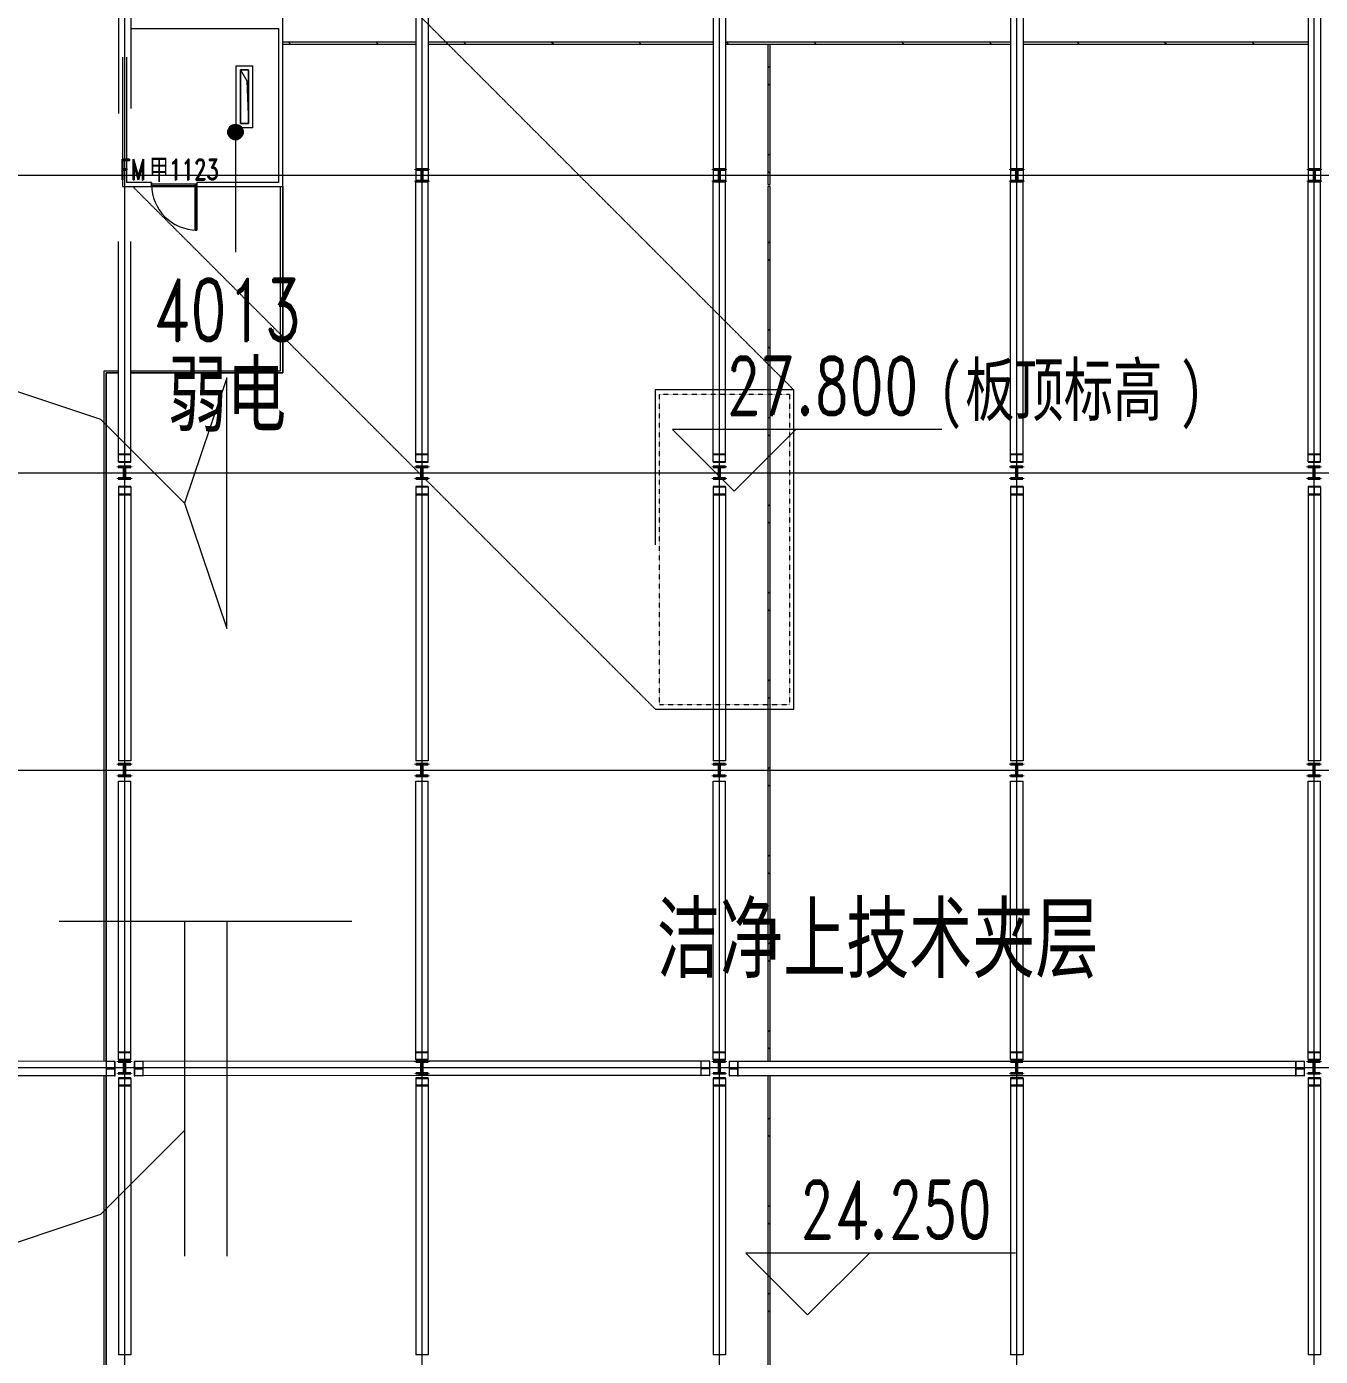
# Model space of a CAD drawing. Header units: millimetres. Extents: x -30000 to 430621, y -31706 to 192400.
# Drawn here: x 184825 to 216150, y 14604 to 46800 of the extents above; entities that cross this region are included whole.
import ezdxf

# ---------------------------------------------------------------- set-up
doc = ezdxf.new("R2010")
doc.units = ezdxf.units.MM
doc.linetypes.add('1_1', pattern=[2, 1, -1])
doc.linetypes.add('轴网线', pattern=[22.04, 18.38, -1.83, 0, -1.83])
doc.layers.get('0').update_dxf_attribs({"color": 8})
for name, color, linetype, lineweight in [('A-ANNO-NOTE', 8, 'Continuous', 5), ('A-AREA-IDEN', 8, 'Continuous', 9), ('A-DETL', 8, 'Continuous', 18), ('A-DETL-GENF', 8, 'Continuous', 18), ('A-DETL-THIN', 8, 'Continuous', 5), ('A-DOOR', 8, 'Continuous', 5), ('A-DOOR-IDEN', 8, 'Continuous', 9), ('A-DOOR-OPNG', 8, 'Continuous', 5), ('A-FLOR', 8, 'Continuous', 5), ('A-FLOR-HRAL', 8, 'Continuous', 5), ('A-GENM', 8, 'Continuous', 5), ('A-WALL', 8, 'Continuous', 5), ('A-WALL-PATT', 8, 'Continuous', 9), ('G-IMPT', 8, 'Continuous', 5), ('S-BEAM', 8, 'Continuous', 5), ('S-COLS', 8, 'Continuous', 5), ('S-GRID', 8, 'Continuous', 9)]:
    doc.layers.add(name, color=color, linetype=linetype, lineweight=lineweight)
doc.styles.add('RomanD', font='romand__.ttf', dxfattribs={"width": 0.7, "height": 1500})
doc.styles.add('RomanD_1', font='romand__.ttf', dxfattribs={"width": 0.7, "height": 500})
doc.styles.add('RomanD_2', font='romand__.ttf', dxfattribs={"width": 0.7, "height": 1400})
doc.styles.add('仿宋_2', font='simfang.ttf', dxfattribs={"width": 0.7, "height": 1500})
doc.styles.add('仿宋_3', font='simfang.ttf', dxfattribs={"width": 0.7, "height": 1250})
doc.styles.add('仿宋_4', font='simfang.ttf', dxfattribs={"width": 0.7, "height": 1600})
doc.styles.add('微软雅黑', font='Microsoft YaHei.ttf', dxfattribs={"width": 0.7, "height": 500})
pattern_1 = [(45, (-4e-09, 0), (-1060.66, 1060.66), []), (135, (-4e-09, 0), (-1060.66, -1060.66), [])]

# ---------------------------------------------------------------- blocks, each defined once
blk = doc.blocks.new('钢_柱_热轧H - HW300X300-659262-LAY-4F-1_500-A')
at = {"layer": 'S-COLS', "lineweight": 15, "true_color": 0xdddddd}
h = blk.add_hatch(color=254, dxfattribs=at)
h.paths.add_polyline_path([(5, -122), (5, 122), (-5, 122), (-5, -122)], flags=0)
h.paths.add_polyline_path([(9, -131), (5, -122), (-5, -131), (5, -131)], flags=0)
h.paths.add_polyline_path([(-150, -150), (150, -150), (150, -135), (-150, -135), (-150, -150)], flags=0)
h.paths.add_polyline_path([(5, 122), (5, 131), (-5, 129)], flags=0)
h.paths.add_polyline_path([(9, 131), (18, 135), (150, 135), (150, 150), (-150, 150), (-150, 135), (5, 132)], flags=0)
at = {"layer": 'S-COLS', "color": 8, "lineweight": 35, "true_color": 0x777777}
for p, q in [((-150, 150), (150, 150)), ((-150, 135), (-150, 150)), ((-18, 135), (-150, 135)), ((-5, -122), (-5, 122)), ((5, 122), (5, -122)), ((150, 135), (18, 135)), ((150, 150), (150, 135)), ((-150, -135), (-18, -135)), ((-150, -150), (-150, -135)), ((150, -150), (-150, -150)), ((18, -135), (150, -135)), ((150, -135), (150, -150))]:
    blk.add_line(p, q, dxfattribs=at)
for centre, start, end in [((-18, 122), 360, 90), ((18, 122), 90, 180), ((-18, -122), 270, 360), ((18, -122), 180, 270)]:
    blk.add_arc(centre, 13, start, end, dxfattribs=at)
blk = doc.blocks.new('钢_柱_热轧H - HW300X300-659275-LAY-4F-1_500-A')
at = {"layer": 'S-COLS', "lineweight": 15, "true_color": 0xdddddd}
h = blk.add_hatch(color=254, dxfattribs=at)
h.paths.add_polyline_path([(5, -122), (0, 122), (-5, 122), (0, -122)], flags=0)
h.paths.add_polyline_path([(9, -131), (5, -122), (0, -131), (5, -131)], flags=0)
h.paths.add_polyline_path([(0, -150), (150, -150), (150, -135), (-150, -135), (-145, -150), (-81, -150)], flags=0)
h.paths.add_polyline_path([(5, 122), (5, 131), (-5, 129), (0, 125)], flags=0)
h.paths.add_polyline_path([(9, 131), (18, 135), (150, 135), (150, 150), (-150, 150), (-145, 135), (5, 132)], flags=0)
at = {"layer": 'S-COLS', "color": 8, "lineweight": 35, "true_color": 0x777777}
for p, q in [((-150, 150), (150, 150)), ((-150, 135), (-150, 150)), ((-18, 135), (-150, 135)), ((-5, -122), (-5, 122)), ((5, 122), (5, -122)), ((150, 135), (18, 135)), ((150, 150), (150, 135)), ((-150, -135), (-18, -135)), ((-150, -150), (-150, -135)), ((150, -150), (-150, -150)), ((18, -135), (150, -135)), ((150, -135), (150, -150))]:
    blk.add_line(p, q, dxfattribs=at)
for centre, start, end in [((-18, 122), 360, 90), ((18, 122), 90, 180), ((-18, -122), 270, 360), ((18, -122), 180, 270)]:
    blk.add_arc(centre, 13, start, end, dxfattribs=at)
blk = doc.blocks.new('钢_柱_热轧H - HW300X300-659267-LAY-4F-1_500-A')
at = {"layer": 'S-COLS', "lineweight": 15, "true_color": 0xdddddd}
h = blk.add_hatch(color=254, dxfattribs=at)
h.paths.add_polyline_path([(5, -122), (5, 122), (-5, 122), (-5, -122)], flags=0)
h.paths.add_polyline_path([(9, -131), (5, -122), (-5, -131), (5, -131)], flags=0)
h.paths.add_polyline_path([(-8, -150), (150, -150), (150, -135), (-150, -135), (-145, -150)], flags=0)
h.paths.add_polyline_path([(5, 122), (5, 131), (-5, 129)], flags=0)
h.paths.add_polyline_path([(9, 131), (18, 135), (150, 135), (150, 150), (-150, 150), (-145, 135), (5, 132)], flags=0)
at = {"layer": 'S-COLS', "color": 8, "lineweight": 35, "true_color": 0x777777}
for p, q in [((-150, 150), (150, 150)), ((-150, 135), (-150, 150)), ((-18, 135), (-150, 135)), ((-5, -122), (-5, 122)), ((5, 122), (5, -122)), ((150, 135), (18, 135)), ((150, 150), (150, 135)), ((-150, -135), (-18, -135)), ((-150, -150), (-150, -135)), ((150, -150), (-150, -150)), ((18, -135), (150, -135)), ((150, -135), (150, -150))]:
    blk.add_line(p, q, dxfattribs=at)
for centre, start, end in [((-18, 122), 360, 90), ((18, 122), 90, 180), ((-18, -122), 270, 360), ((18, -122), 180, 270)]:
    blk.add_arc(centre, 13, start, end, dxfattribs=at)
blk = doc.blocks.new('钢_柱_热轧H - HW300X300-659266-LAY-4F-1_500-A')
at = {"layer": 'S-COLS', "lineweight": 15, "true_color": 0xdddddd}
h = blk.add_hatch(color=254, dxfattribs=at)
h.paths.add_polyline_path([(5, -122), (0, 122), (-5, 122), (0, -122)], flags=0)
h.paths.add_polyline_path([(9, -131), (5, -122), (0, -131), (5, -131)], flags=0)
h.paths.add_polyline_path([(-144, -150), (150, -150), (150, -135), (-150, -135), (-145, -150)], flags=0)
h.paths.add_polyline_path([(5, 122), (5, 131), (-5, 129), (0, 125)], flags=0)
h.paths.add_polyline_path([(9, 131), (18, 135), (150, 135), (150, 150), (-150, 150), (-144, 135), (5, 132)], flags=0)
at = {"layer": 'S-COLS', "color": 8, "lineweight": 35, "true_color": 0x777777}
for p, q in [((-150, 150), (150, 150)), ((-150, 135), (-150, 150)), ((-18, 135), (-150, 135)), ((-5, -122), (-5, 122)), ((5, 122), (5, -122)), ((150, 135), (18, 135)), ((150, 150), (150, 135)), ((-150, -135), (-18, -135)), ((-150, -150), (-150, -135)), ((150, -150), (-150, -150)), ((18, -135), (150, -135)), ((150, -135), (150, -150))]:
    blk.add_line(p, q, dxfattribs=at)
for centre, start, end in [((-18, 122), 360, 90), ((18, 122), 90, 180), ((-18, -122), 270, 360), ((18, -122), 180, 270)]:
    blk.add_arc(centre, 13, start, end, dxfattribs=at)
blk = doc.blocks.new('钢_梁_焊接H - H300X300X10X15-V237-LAY-4F-1_500-A')
at = {"layer": 'S-BEAM', "color": 8, "lineweight": 15, "true_color": 0x777777}
for p, q in [((129750, 50566), (129450, 50566)), ((129450, 50566), (129450, 50555)), ((129450, 50555), (129595, 50555)), ((129450, 50555), (129450, 50372)), ((129595, 50555), (129595, 50372)), ((129605, 50372), (129605, 50555)), ((129605, 50555), (129750, 50555)), ((129750, 50555), (129750, 50566)), ((129750, 50555), (129750, 50372)), ((129595, 50372), (129450, 50372)), ((129450, 50372), (129450, 50362)), ((129450, 50362), (129750, 50362)), ((129450, 50362), (129450, 44693)), ((129750, 50372), (129605, 50372)), ((129750, 50362), (129750, 50372)), ((129750, 50362), (129750, 44818))]:
    blk.add_line(p, q, dxfattribs=at)
blk = doc.blocks.new('钢_梁_焊接H - H300X300X10X15-V238-LAY-4F-1_500-A')
at = {"layer": 'S-BEAM', "color": 8, "lineweight": 15, "true_color": 0x777777}
for p, q in [((129450, 36449), (129450, 41599)), ((129750, 36449), (129750, 41599)), ((129750, 36449), (129450, 36449)), ((129450, 36449), (129450, 36439)), ((129450, 36439), (129595, 36439)), ((129450, 36262), (129450, 36439)), ((129595, 36439), (129595, 36262)), ((129605, 36262), (129605, 36439)), ((129605, 36439), (129750, 36439)), ((129750, 36439), (129750, 36449)), ((129750, 36262), (129750, 36439)), ((129595, 36262), (129450, 36262)), ((129450, 36262), (129450, 36252)), ((129450, 36252), (129750, 36252)), ((129750, 36262), (129605, 36262)), ((129750, 36252), (129750, 36262))]:
    blk.add_line(p, q, dxfattribs=at)
blk = doc.blocks.new('钢_梁_焊接H - H300X300X10X15-658903-LAY-4F-1_500-A')
at = {"layer": 'S-BEAM', "color": 8, "lineweight": 15, "true_color": 0x777777}
for p, q in [((14550, 35664), (14250, 35664)), ((14250, 35664), (14250, 35654)), ((14250, 35654), (14395, 35654)), ((14250, 35654), (14250, 35477)), ((14395, 35477), (14250, 35477)), ((14250, 35477), (14250, 35467)), ((14250, 35467), (14550, 35467)), ((14250, 35467), (14250, 29021)), ((14395, 35654), (14395, 35477)), ((14405, 35477), (14405, 35654)), ((14405, 35654), (14550, 35654)), ((14550, 35477), (14405, 35477)), ((14550, 35654), (14550, 35664)), ((14550, 35654), (14550, 35477)), ((14550, 35467), (14550, 35477)), ((14550, 35467), (14550, 29021)), ((14550, 29021), (14250, 29021))]:
    blk.add_line(p, q, dxfattribs=at)
blk = doc.blocks.new('钢_梁_焊接H - H300X300X10X15-658904-LAY-4F-1_500-A')
at = {"layer": 'S-BEAM', "color": 8, "lineweight": 15, "true_color": 0x777777}
for p, q in [((14250, 28531), (14550, 28531)), ((14250, 21970), (14250, 28531)), ((14550, 21970), (14550, 28531)), ((14550, 21970), (14250, 21970)), ((14250, 21970), (14250, 21960)), ((14250, 21960), (14395, 21960)), ((14250, 21791), (14250, 21960)), ((14395, 21960), (14395, 21791)), ((14405, 21791), (14405, 21960)), ((14405, 21960), (14550, 21960)), ((14550, 21960), (14550, 21970)), ((14550, 21791), (14550, 21960)), ((14395, 21791), (14250, 21791)), ((14250, 21791), (14250, 21782)), ((14250, 21782), (14550, 21782)), ((14550, 21791), (14405, 21791)), ((14550, 21782), (14550, 21791))]:
    blk.add_line(p, q, dxfattribs=at)
blk = doc.blocks.new('钢_梁_焊接H - H300X300X10X15-658907-LAY-4F-1_500-A')
at = {"layer": 'S-BEAM', "color": 8, "lineweight": 15, "true_color": 0x777777}
for p, q in [((14550, 21345), (14250, 21345)), ((14250, 21345), (14250, 21336)), ((14250, 21336), (14395, 21336)), ((14250, 21336), (14250, 21167)), ((14395, 21336), (14395, 21167)), ((14405, 21167), (14405, 21336)), ((14405, 21336), (14550, 21336)), ((14550, 21336), (14550, 21345)), ((14550, 21336), (14550, 21167)), ((14395, 21167), (14250, 21167)), ((14250, 21167), (14250, 21157)), ((14250, 21157), (14550, 21157)), ((14250, 21157), (14250, 14645)), ((14550, 21167), (14405, 21167)), ((14550, 21157), (14550, 21167)), ((14550, 21157), (14550, 14645)), ((14550, 14645), (14250, 14645))]:
    blk.add_line(p, q, dxfattribs=at)
blk = doc.blocks.new('钢_梁_焊接H - H300X300X10X15-658924-LAY-4F-1_500-A')
at = {"layer": 'S-BEAM', "color": 8, "lineweight": 15, "true_color": 0x777777}
for p, q in [((194550, 50566), (194250, 50566)), ((194250, 50566), (194250, 50555)), ((194250, 50555), (194395, 50555)), ((194250, 50555), (194250, 50372)), ((194395, 50555), (194395, 50372)), ((194405, 50372), (194405, 50555)), ((194405, 50555), (194550, 50555)), ((194550, 50555), (194550, 50566)), ((194550, 50555), (194550, 50372)), ((194395, 50372), (194250, 50372)), ((194250, 50372), (194250, 50362)), ((194250, 50362), (194550, 50362)), ((194250, 50362), (194250, 43350)), ((194550, 50372), (194405, 50372)), ((194550, 50362), (194550, 50372)), ((194550, 50362), (194550, 43350)), ((194250, 43335), (194250, 43065)), ((194550, 43335), (194550, 43065)), ((194250, 43050), (194250, 43040)), ((194550, 43050), (194550, 43040))]:
    blk.add_line(p, q, dxfattribs=at)
blk = doc.blocks.new('钢_梁_焊接H - H300X300X10X15-658915-LAY-4F-1_500-A')
at = {"layer": 'S-BEAM', "color": 8, "lineweight": 15, "true_color": 0x777777}
for p, q in [((64650, 43040), (64950, 43040)), ((64650, 36449), (64650, 43040)), ((64950, 36449), (64950, 43040)), ((64950, 36449), (64650, 36449)), ((64650, 36449), (64650, 36439)), ((64650, 36439), (64795, 36439)), ((64650, 36262), (64650, 36439)), ((64795, 36439), (64795, 36262)), ((64805, 36262), (64805, 36439)), ((64805, 36439), (64950, 36439)), ((64950, 36439), (64950, 36449)), ((64950, 36262), (64950, 36439)), ((64795, 36262), (64650, 36262)), ((64650, 36262), (64650, 36252)), ((64650, 36252), (64950, 36252)), ((64950, 36262), (64805, 36262)), ((64950, 36252), (64950, 36262))]:
    blk.add_line(p, q, dxfattribs=at)
blk = doc.blocks.new('钢_梁_焊接H - H300X300X10X15-V125-LAY-4F-1_500-A')
at = {"layer": 'S-BEAM', "color": 8, "lineweight": 15, "true_color": 0x777777}
for p, q in [((21750, 50566), (21450, 50566)), ((21450, 50566), (21450, 50555)), ((21450, 50555), (21595, 50555)), ((21450, 50555), (21450, 50372)), ((21595, 50555), (21595, 50372)), ((21605, 50372), (21605, 50555)), ((21605, 50555), (21750, 50555)), ((21750, 50555), (21750, 50566)), ((21750, 50555), (21750, 50372)), ((21595, 50372), (21450, 50372)), ((21450, 50372), (21450, 50362)), ((21450, 50362), (21750, 50362)), ((21450, 50362), (21450, 43350)), ((21750, 50372), (21605, 50372)), ((21750, 50362), (21750, 50372)), ((21750, 50362), (21750, 43350)), ((21450, 43335), (21450, 43065)), ((21750, 43335), (21750, 43065)), ((21450, 43050), (21450, 43040)), ((21750, 43050), (21750, 43040))]:
    blk.add_line(p, q, dxfattribs=at)
blk = doc.blocks.new('钢_梁_焊接H - H300X300X10X15-V126-LAY-4F-1_500-A')
at = {"layer": 'S-BEAM', "color": 8, "lineweight": 15, "true_color": 0x777777}
for p, q in [((21450, 43040), (21750, 43040)), ((21450, 36449), (21450, 43040)), ((21750, 36449), (21750, 43040)), ((21750, 36449), (21450, 36449)), ((21450, 36449), (21450, 36439)), ((21450, 36439), (21595, 36439)), ((21450, 36262), (21450, 36439)), ((21595, 36439), (21595, 36262)), ((21605, 36262), (21605, 36439)), ((21605, 36439), (21750, 36439)), ((21750, 36439), (21750, 36449)), ((21750, 36262), (21750, 36439)), ((21595, 36262), (21450, 36262)), ((21450, 36262), (21450, 36252)), ((21450, 36252), (21750, 36252)), ((21750, 36262), (21605, 36262)), ((21750, 36252), (21750, 36262))]:
    blk.add_line(p, q, dxfattribs=at)
blk = doc.blocks.new('钢_梁_焊接H - H300X300X10X15-V162-LAY-4F-1_500-A')
at = {"layer": 'S-BEAM', "color": 8, "lineweight": 15, "true_color": 0x777777}
for p, q in [((57750, 50566), (57450, 50566)), ((57450, 50566), (57450, 50555)), ((57450, 50555), (57595, 50555)), ((57450, 50555), (57450, 50372)), ((57595, 50555), (57595, 50372)), ((57605, 50372), (57605, 50555)), ((57605, 50555), (57750, 50555)), ((57750, 50555), (57750, 50566)), ((57750, 50555), (57750, 50372)), ((57595, 50372), (57450, 50372)), ((57450, 50372), (57450, 50362)), ((57450, 50362), (57750, 50362)), ((57450, 50362), (57450, 43350)), ((57750, 50372), (57605, 50372)), ((57750, 50362), (57750, 50372)), ((57750, 50362), (57750, 43350)), ((57450, 43335), (57450, 43065)), ((57750, 43335), (57750, 43065)), ((57450, 43050), (57450, 43040)), ((57750, 43050), (57750, 43040))]:
    blk.add_line(p, q, dxfattribs=at)
blk = doc.blocks.new('钢_梁_热轧H - HW350X350-659106-LAY-4F-1_500-A')
at = {"layer": 'S-BEAM', "color": 8, "lineweight": 15, "true_color": 0x777777}
for p, q in [((215549, 21746), (208945, 21745)), ((215561, 21746), (215549, 21746)), ((215549, 21746), (215549, 21396)), ((215561, 21590), (215561, 21746)), ((215756, 21746), (215561, 21746)), ((215748, 21577), (215569, 21577)), ((215768, 21746), (215756, 21746)), ((215756, 21746), (215756, 21590)), ((215768, 21396), (215768, 21746)), ((215549, 21396), (208688, 21395)), ((215549, 21396), (215561, 21396)), ((215561, 21396), (215561, 21552)), ((215756, 21396), (215561, 21396)), ((215569, 21565), (215748, 21565)), ((215756, 21552), (215756, 21396)), ((215756, 21396), (215768, 21396))]:
    blk.add_line(p, q, dxfattribs=at)
for centre, start_param, end_param in [((215569, 21590), 1.570796, 3.141593), ((215748, 21590), 3.141593, 4.712389), ((215569, 21552), 0, 1.570796), ((215748, 21552), 4.712389, 6.283185)]:
    blk.add_ellipse(centre, major_axis=(0, 13), ratio=0.626685, start_param=start_param, end_param=end_param, dxfattribs=at)
blk = doc.blocks.new('钢_梁_热轧H - HW350X350-659108-LAY-4F-1_500-A')
at = {"layer": 'S-BEAM', "color": 8, "lineweight": 15, "true_color": 0x777777}
for p, q in [((201149, 21755), (194400, 21754)), ((201161, 21755), (201149, 21755)), ((201149, 21755), (201149, 21405)), ((201161, 21599), (201161, 21755)), ((201356, 21755), (201161, 21755)), ((201348, 21586), (201169, 21586)), ((201169, 21574), (201348, 21574)), ((201368, 21755), (201356, 21755)), ((201356, 21755), (201356, 21599)), ((201368, 21405), (201368, 21755)), ((201149, 21405), (194317, 21404)), ((201149, 21405), (201161, 21405)), ((201161, 21405), (201161, 21561)), ((201356, 21405), (201161, 21405)), ((201356, 21561), (201356, 21405)), ((201356, 21405), (201368, 21405))]:
    blk.add_line(p, q, dxfattribs=at)
for centre, start_param, end_param in [((201169, 21599), 1.570796, 3.141593), ((201169, 21561), 0, 1.570796), ((201348, 21599), 3.141593, 4.712389), ((201348, 21561), 4.712389, 6.283185)]:
    blk.add_ellipse(centre, major_axis=(0, 13), ratio=0.626703, start_param=start_param, end_param=end_param, dxfattribs=at)
blk = doc.blocks.new('钢_梁_热轧H - HW350X350-659109-LAY-4F-1_500-A')
at = {"layer": 'S-BEAM', "color": 8, "lineweight": 15, "true_color": 0x777777}
for p, q in [((201844, 21746), (201832, 21746)), ((201832, 21746), (201832, 21396)), ((201844, 21590), (201844, 21746)), ((202039, 21746), (201844, 21746)), ((202031, 21577), (201852, 21577)), ((202051, 21746), (202039, 21746)), ((202039, 21746), (202039, 21590)), ((202051, 21396), (202051, 21746)), ((208645, 21745), (202051, 21746)), ((201832, 21396), (201844, 21396)), ((201844, 21396), (201844, 21552)), ((202039, 21396), (201844, 21396)), ((201852, 21565), (202031, 21565)), ((202039, 21552), (202039, 21396)), ((202039, 21396), (202051, 21396)), ((208833, 21395), (202051, 21396))]:
    blk.add_line(p, q, dxfattribs=at)
for centre, start_param, end_param in [((201852, 21590), 1.570796, 3.141593), ((202031, 21590), 3.141593, 4.712389), ((201852, 21552), 0, 1.570796), ((202031, 21552), 4.712389, 6.283185)]:
    blk.add_ellipse(centre, major_axis=(0, 13), ratio=0.626685, start_param=start_param, end_param=end_param, dxfattribs=at)
blk = doc.blocks.new('钢_梁_热轧H - HW350X350-659110-LAY-4F-1_500-A')
at = {"layer": 'S-BEAM', "color": 8, "lineweight": 15, "true_color": 0x777777}
for p, q in [((186749, 21747), (180079, 21755)), ((180079, 21465), (180079, 21735)), ((186761, 21747), (186749, 21747)), ((186749, 21747), (186749, 21397)), ((186761, 21591), (186761, 21747)), ((186957, 21747), (186761, 21747)), ((186948, 21578), (186769, 21578)), ((186957, 21747), (186956, 21591)), ((186968, 21747), (186957, 21747)), ((186968, 21397), (186968, 21747)), ((180079, 21405), (180079, 21450)), ((186749, 21397), (180079, 21405)), ((186749, 21397), (186761, 21397)), ((186761, 21397), (186761, 21553)), ((186956, 21397), (186761, 21397)), ((186769, 21566), (186948, 21566)), ((186956, 21553), (186956, 21397)), ((186956, 21397), (186968, 21397))]:
    blk.add_line(p, q, dxfattribs=at)
for centre, start_param, end_param in [((186769, 21591), 1.570796, 3.141593), ((186948, 21591), 3.141593, 4.712389), ((186769, 21553), 0, 1.570796), ((186948, 21553), 4.712389, 6.283185)]:
    blk.add_ellipse(centre, major_axis=(0, 13), ratio=0.626685, start_param=start_param, end_param=end_param, dxfattribs=at)
blk = doc.blocks.new('钢_梁_热轧H - HW350X350-659111-LAY-4F-1_500-A')
at = {"layer": 'S-BEAM', "color": 8, "lineweight": 15, "true_color": 0x777777}
for p, q in [((187444, 21747), (187432, 21747)), ((187432, 21747), (187432, 21397)), ((187444, 21591), (187444, 21747)), ((187639, 21747), (187444, 21747)), ((187631, 21578), (187452, 21578)), ((187651, 21747), (187639, 21747)), ((187639, 21747), (187639, 21591)), ((194625, 21755), (187651, 21747)), ((187651, 21397), (187651, 21747)), ((187432, 21397), (187444, 21397)), ((187444, 21397), (187444, 21553)), ((187639, 21397), (187444, 21397)), ((187452, 21566), (187631, 21566)), ((187639, 21553), (187639, 21397)), ((187639, 21397), (187651, 21397)), ((194400, 21405), (187651, 21397))]:
    blk.add_line(p, q, dxfattribs=at)
for centre, start_param, end_param in [((187452, 21591), 1.570796, 3.141593), ((187631, 21591), 3.141593, 4.712389), ((187452, 21553), 0, 1.570796), ((187631, 21553), 4.712389, 6.283185)]:
    blk.add_ellipse(centre, major_axis=(0, 13), ratio=0.626685, start_param=start_param, end_param=end_param, dxfattribs=at)
blk = doc.blocks.new('X-ST-F3-04-C-002_HLP2_rvt-1-LAY-4F-1_500-A')
at = {"color": 8, "lineweight": 15, "true_color": 0x777777}
for name, p in [('钢_梁_焊接H - H300X300X10X15-V237-LAY-4F-1_500-A', (57600, 0)), ('钢_梁_焊接H - H300X300X10X15-658924-LAY-4F-1_500-A', (0, 0)), ('钢_梁_焊接H - H300X300X10X15-V125-LAY-4F-1_500-A', (180000, 0)), ('钢_梁_焊接H - H300X300X10X15-V125-LAY-4F-1_500-A', (187200, 0)), ('钢_梁_焊接H - H300X300X10X15-V162-LAY-4F-1_500-A', (158400, 0)), ('钢_柱_热轧H - HW300X300-659262-LAY-4F-1_500-A', (194400, 43200)), ('钢_柱_热轧H - HW300X300-659262-LAY-4F-1_500-A', (201600, 43200)), ('钢_柱_热轧H - HW300X300-659262-LAY-4F-1_500-A', (208800, 43200)), ('钢_柱_热轧H - HW300X300-659262-LAY-4F-1_500-A', (216000, 43200)), ('钢_梁_焊接H - H300X300X10X15-V126-LAY-4F-1_500-A', (180000, 0)), ('钢_梁_焊接H - H300X300X10X15-V126-LAY-4F-1_500-A', (187200, 0)), ('钢_柱_热轧H - HW300X300-659266-LAY-4F-1_500-A', (187195, 36000)), ('钢_柱_热轧H - HW300X300-659266-LAY-4F-1_500-A', (194395, 36000)), ('钢_柱_热轧H - HW300X300-659266-LAY-4F-1_500-A', (201595, 36000)), ('钢_柱_热轧H - HW300X300-659266-LAY-4F-1_500-A', (208795, 36000)), ('钢_柱_热轧H - HW300X300-659266-LAY-4F-1_500-A', (215995, 36000)), ('钢_梁_焊接H - H300X300X10X15-658903-LAY-4F-1_500-A', (172800, 0)), ('钢_梁_焊接H - H300X300X10X15-658903-LAY-4F-1_500-A', (180000, 0)), ('钢_梁_焊接H - H300X300X10X15-658903-LAY-4F-1_500-A', (187200, 0)), ('钢_梁_焊接H - H300X300X10X15-658903-LAY-4F-1_500-A', (194400, 0)), ('钢_梁_焊接H - H300X300X10X15-658903-LAY-4F-1_500-A', (201600, 0)), ('钢_柱_热轧H - HW300X300-659267-LAY-4F-1_500-A', (187195, 28800)), ('钢_柱_热轧H - HW300X300-659267-LAY-4F-1_500-A', (194395, 28800)), ('钢_柱_热轧H - HW300X300-659267-LAY-4F-1_500-A', (201595, 28800)), ('钢_柱_热轧H - HW300X300-659267-LAY-4F-1_500-A', (208795, 28800)), ('钢_柱_热轧H - HW300X300-659267-LAY-4F-1_500-A', (215995, 28800)), ('钢_梁_焊接H - H300X300X10X15-658904-LAY-4F-1_500-A', (172800, 0)), ('钢_梁_焊接H - H300X300X10X15-658904-LAY-4F-1_500-A', (180000, 0)), ('钢_梁_焊接H - H300X300X10X15-658904-LAY-4F-1_500-A', (187200, 0)), ('钢_梁_焊接H - H300X300X10X15-658904-LAY-4F-1_500-A', (194400, 0)), ('钢_梁_焊接H - H300X300X10X15-658904-LAY-4F-1_500-A', (201600, 0)), ('钢_梁_热轧H - HW350X350-659110-LAY-4F-1_500-A', (0, 0)), ('钢_柱_热轧H - HW300X300-659275-LAY-4F-1_500-A', (187195, 21600)), ('钢_梁_热轧H - HW350X350-659111-LAY-4F-1_500-A', (0, 0)), ('钢_柱_热轧H - HW300X300-659275-LAY-4F-1_500-A', (194395, 21600)), ('钢_梁_热轧H - HW350X350-659108-LAY-4F-1_500-A', (0, 0)), ('钢_柱_热轧H - HW300X300-659275-LAY-4F-1_500-A', (201595, 21600)), ('钢_梁_热轧H - HW350X350-659109-LAY-4F-1_500-A', (0, 0)), ('钢_柱_热轧H - HW300X300-659275-LAY-4F-1_500-A', (208795, 21600)), ('钢_梁_热轧H - HW350X350-659106-LAY-4F-1_500-A', (0, 0)), ('钢_柱_热轧H - HW300X300-659275-LAY-4F-1_500-A', (215995, 21600)), ('钢_梁_焊接H - H300X300X10X15-658907-LAY-4F-1_500-A', (172800, 0)), ('钢_梁_焊接H - H300X300X10X15-658907-LAY-4F-1_500-A', (180000, 0)), ('钢_梁_焊接H - H300X300X10X15-658907-LAY-4F-1_500-A', (187200, 0)), ('钢_梁_焊接H - H300X300X10X15-658907-LAY-4F-1_500-A', (194400, 0)), ('钢_梁_焊接H - H300X300X10X15-658907-LAY-4F-1_500-A', (201600, 0))]:
    blk.add_blockref(name, p, dxfattribs=at)
for name, p, rotation in [('钢_梁_焊接H - H300X300X10X15-658915-LAY-4F-1_500-A', (129600, 0), 359.9999991462263), ('钢_梁_焊接H - H300X300X10X15-V126-LAY-4F-1_500-A', (194400, 0), 6.502146373618259e-06), ('钢_梁_焊接H - H300X300X10X15-V238-LAY-4F-1_500-A', (57600, 0), 4.00455336570039e-06)]:
    blk.add_blockref(name, p, dxfattribs=dict(at, rotation=rotation))
blk = doc.blocks.new('楼板洞口 - 楼板洞口-翻边100mm-2146857-LAY-4F-1_500-A')
at = {"layer": 'A-GENM'}
for p, q in [((-100, -100), (-100, 300)), ((1400, 300), (-100, 300)), ((0, 0), (0, 200)), ((0, 200), (1300, 200)), ((0, 200), (0, 0)), ((1300, 200), (0, 200)), ((0, 0), (260, 160)), ((1300, 0), (0, 0)), ((0, 0), (1300, 0)), ((260, 160), (1300, 200)), ((1300, 200), (1300, 0)), ((1300, 0), (1300, 200)), ((1400, 300), (1400, -100)), ((1400, -100), (-100, -100))]:
    blk.add_line(p, q, dxfattribs=at)
blk = doc.blocks.new('单扇平开防火门_带观察窗 - FM甲1123-V6-LAY-4F-1_500-A')
at = {"layer": 'A-DOOR'}
for p, q in [((510, -1100), (510, 0)), ((550, 0), (510, 0)), ((510, 0), (510, -700)), ((550, -700), (550, 0)), ((510, 0), (550, 0)), ((550, 0), (550, -1100)), ((510, -700), (510, -900)), ((510, -900), (510, -1100)), ((550, -900), (550, -700)), ((550, -1100), (550, -900)), ((550, -1100), (510, -1100)), ((510, -1100), (550, -1100))]:
    blk.add_line(p, q, dxfattribs=at)
blk.add_arc((550, 0), 1100, 180, 270, dxfattribs=at)
at = {"layer": 'A-DOOR-OPNG'}
for p, q in [((-550, 50), (-550, -50)), ((-550, 20), (550, 20)), ((550, 49), (550, -50)), ((-550, -20), (550, -20))]:
    blk.add_line(p, q, dxfattribs=at)
blk = doc.blocks.new('顶部扶栏类型 - 顶部扶栏_内部_-3241451-LAY-4F-1_500-A')
at = {"layer": 'A-FLOR-HRAL'}
for p, q in [((190975, 38467), (190975, 42925)), ((191025, 42925), (191025, 38417)), ((186700, 21747), (186700, 38467)), ((186700, 38467), (187050, 38467)), ((186750, 38417), (186750, 21747)), ((187050, 38417), (186750, 38417)), ((187350, 38467), (190975, 38467)), ((191025, 38417), (187350, 38417)), ((186700, 7150), (186700, 21397)), ((186750, 21397), (186750, 7200))]:
    blk.add_line(p, q, dxfattribs=at)
blk = doc.blocks.new('顶部扶栏类型 - 顶部扶栏_内部_-V439-LAY-4F-1_500-A')
at = {"layer": 'A-FLOR-HRAL'}
for p, q in [((190975, 38467), (190975, 42925)), ((191025, 38417), (191025, 42925)), ((186700, 38467), (187050, 38467)), ((186700, 21747), (186700, 38467)), ((186750, 38417), (187050, 38417)), ((186750, 21747), (186750, 38417)), ((187350, 38467), (190975, 38467)), ((187350, 38417), (191025, 38417)), ((186700, 7150), (186700, 21397)), ((186750, 7200), (186750, 21397))]:
    blk.add_line(p, q, dxfattribs=at)
blk = doc.blocks.new('分区-小比例 - 分区-小比例_dwg-3125162-LAY-4F-1_500-A')
at = {"layer": 'G-IMPT', "color": 9, "true_color": 0xbababa}
for p, q in [((190618, 53058), (197706, 53058)), ((193651, 53058), (193651, 44949)), ((194672, 53058), (194672, 44949))]:
    blk.add_line(p, q, dxfattribs=at)
at = {"layer": 'G-IMPT', "color": 9, "true_color": 0xbababa, "flags": 128}
blk.add_lwpolyline([(193651, 63179), (194672, 60145), (194672, 66212), (193651, 63179), (191624, 65206), (188591, 66212), (186564, 66212), (183530, 65206), (181503, 63179), (180497, 61151), (179476, 58118), (179476, 53058), (180497, 50009), (181503, 47997), (183530, 45970), (186564, 44949), (188591, 44949), (191624, 45970), (193651, 47997)], dxfattribs=at)
blk = doc.blocks.new('分区-小比例 - A-1058767-LAY-4F-1_500-A')
blk.add_blockref('分区-小比例 - 分区-小比例_dwg-3125162-LAY-4F-1_500-A', (5054, 3407))
blk = doc.blocks.new('高程点-说明仿宋-2 - 高程点-说明仿宋-2-1141479-LAY-4F-1_500-A')
at = {"layer": 'A-ANNO-NOTE', "lineweight": 18}
for p, q in [((10.062, 2.987), (-2.987, 2.987)), ((0, 0), (-2.987, 2.987)), ((0, 0), (2.987, 2.987))]:
    blk.add_line(p, q, dxfattribs=at)

msp = doc.modelspace()

# ---------------------------------------------------------------- hatches: boundary and pattern name
at = {"layer": 'A-AREA-IDEN', "lineweight": 18}
h = msp.add_hatch(color=256, dxfattribs=at)
edge = h.paths.add_edge_path(flags=0)
edge.add_arc((189882.8, 44246.1), 187.5, 0, 360)
at = {"layer": 'A-WALL-PATT', "lineweight": 5}
h = msp.add_hatch(dxfattribs=at)
h.set_pattern_fill('FP_14', color=256, style=0, pattern_type=2)
h.set_pattern_definition([(135, (-4e-09, 0), (-1060.66, -1060.66), [])])
h.paths.add_polyline_path([(226075, 46375), (226075, 46425), (223350, 46425), (223350, 46375)], flags=0)
h.paths.add_polyline_path([(208650, 46375), (208650, 46425), (201750, 46425), (201750, 46375), (207078.1, 46375)], flags=0)
h.paths.add_polyline_path([(213725.1, 46375), (215850, 46375), (215850, 46425), (208950, 46424.6), (208950, 46375)], flags=0)
h.paths.add_polyline_path([(216150, 46375), (223050, 46375), (223050, 46425), (216150, 46425), (216150, 46403.8)], flags=0)
h.paths.add_polyline_path([(191025, 46375), (194250, 46375), (194250, 46425), (191025, 46425)], flags=0)
h.paths.add_polyline_path([(200431.1, 46375), (201450, 46380.6), (201450, 46425), (194550, 46425), (194550, 46375)], flags=0)
h = msp.add_hatch(dxfattribs=at)
h.set_pattern_fill('FP_13', color=256, style=0, pattern_type=2)
h.set_pattern_definition(pattern_1)
h.paths.add_polyline_path([(202825, 42975), (202825, 46375), (202775, 46374.6), (202775, 42975)], flags=0)
h = msp.add_hatch(dxfattribs=at)
h.set_pattern_fill('FP_13', color=256, style=0, pattern_type=2)
h.set_pattern_definition(pattern_1)
h.paths.add_polyline_path([(202825, 2750), (202825, 5250), (202775, 5250), (202775, 2750)], flags=0)
h.paths.add_polyline_path([(202825, 6750), (202825, 21395.8), (202775, 21395), (202775, 6750)], flags=0)
h.paths.add_polyline_path([(202825, 21745.8), (202825, 42925), (202775, 42925), (202775, 21745.8), (202804.3, 21745.8)], flags=0)

# ---------------------------------------------------------------- linework, layer by layer
at = {"layer": 'A-AREA-IDEN', "lineweight": 18}
msp.add_line((189882.8, 44246.1), (189882.8, 41341.2), dxfattribs=at)
msp.add_circle((189882.8, 44246.1), 187.5, dxfattribs=at)
at = {"layer": 'A-DETL', "linetype": '1_1', "lineweight": 5}
for p, q in [((190750, 50650), (203397.4, 38002.6)), ((187400, 42925), (200047.4, 30277.6)), ((200147.4, 37902.6), (203297.4, 37902.6)), ((200147.4, 30377.6), (200147.4, 37902.6)), ((203297.4, 37902.6), (203297.4, 30377.6)), ((203297.4, 30377.6), (200147.4, 30377.6))]:
    msp.add_line(p, q, dxfattribs=at)
at = {"layer": 'A-DETL-THIN'}
for p, q in [((200047.4, 38002.6), (200047.4, 34252.6)), ((203397.4, 38002.6), (200047.4, 38002.6)), ((203397.4, 30277.6), (203397.4, 38002.6)), ((200047.4, 30277.6), (203397.4, 30277.6))]:
    msp.add_line(p, q, dxfattribs=at)
at = {"layer": 'A-FLOR'}
msp.add_line((187850, 42925), (188910, 42925), dxfattribs=at)
at = {"layer": 'A-WALL'}
for p, q in [((191025, 46375), (191025, 50229.2)), ((187350, 46750), (190925, 46750)), ((190925, 46750), (190925, 43025)), ((191025, 42925), (191025, 46425)), ((194250, 46425), (191025, 46425)), ((191025, 46375), (194250, 46375)), ((201450, 46425), (194550, 46425)), ((194550, 46375), (201450, 46375)), ((208650, 46425), (201750, 46425)), ((201750, 46375), (202775, 46375)), ((202775, 46375), (208650, 46375)), ((202775, 46375), (202775, 42975)), ((202825, 42975), (202825, 46375)), ((215850, 46425), (208950, 46425)), ((208950, 46375), (215850, 46375)), ((187150, 46061.2), (187150, 42925)), ((187250, 43025), (187250, 46061.2)), ((187150, 42925), (187850, 42925)), ((187850, 43025), (187250, 43025)), ((187850, 42925), (187850, 43025)), ((190925, 43025), (188950, 43025)), ((188950, 43025), (188950, 42975)), ((188950, 42925), (191025, 42925)), ((202775, 42975), (202825, 42975)), ((202825, 42925), (202775, 42925)), ((202775, 42925), (202775, 21745.8)), ((202825, 21745.8), (202825, 42925)), ((202775, 21395.8), (202775, 6750)), ((202825, 6750), (202825, 21395.8))]:
    msp.add_line(p, q, dxfattribs=at)
at = {"layer": 'S-GRID', "linetype": '轴网线'}
for p, q in [((187200, -17706.2), (187200, 174400)), ((194400, -17706.2), (194400, 174400)), ((201600, -17706.2), (201600, 174400)), ((208800, -17706.2), (208800, 174400)), ((216000, -17706.2), (216000, 174400)), ((-16000, 43200), (308800, 43200)), ((-16000, 36000), (308800, 36000)), ((-16000, 28800), (308800, 28800)), ((-16000, 21600), (308800, 21600))]:
    msp.add_line(p, q, dxfattribs=at)

# ---------------------------------------------------------------- block references
at = {"lineweight": 5}
msp.add_blockref('X-ST-F3-04-C-002_HLP2_rvt-1-LAY-4F-1_500-A', (0, 0), dxfattribs=at)
at = {"layer": 'A-ANNO-NOTE', "lineweight": 18, "xscale": 500, "yscale": 500, "zscale": 500}
for p in [(201955.9, 35552.6), (203735.8, 15607.2)]:
    msp.add_blockref('高程点-说明仿宋-2 - 高程点-说明仿宋-2-1141479-LAY-4F-1_500-A', p, dxfattribs=at)
at = {"layer": 'A-DETL-GENF', "lineweight": 5}
msp.add_blockref('分区-小比例 - A-1058767-LAY-4F-1_500-A', (-10056.6, -31326.9), dxfattribs=at)
at = {"layer": 'A-DOOR'}
msp.add_blockref('单扇平开防火门_带观察窗 - FM甲1123-V6-LAY-4F-1_500-A', (188400, 42975), dxfattribs=at)
at = {"layer": 'A-FLOR-HRAL'}
for name in ['顶部扶栏类型 - 顶部扶栏_内部_-3241451-LAY-4F-1_500-A', '顶部扶栏类型 - 顶部扶栏_内部_-V439-LAY-4F-1_500-A']:
    msp.add_blockref(name, (0, 0), dxfattribs=at)
at = {"layer": 'A-GENM', "rotation": 270.0000000000003}
msp.add_blockref('楼板洞口 - 楼板洞口-翻边100mm-2146857-LAY-4F-1_500-A', (190000, 45750), dxfattribs=at)

# ---------------------------------------------------------------- texts
at = {"layer": 'A-ANNO-NOTE', "lineweight": 9, "attachment_point": 1}
for s, insert, char_height, width, style in [('27.800', (201759.1, 38801.6), 1400, 6229.112, 'RomanD_2'), ('\\f仿宋|b0|i0|c134|p49|;\\W.7;(', (206900.6, 38633.9), 1250, 785.654, '仿宋_3'), ('板顶标高', (207548.9, 38633.9), 1250, 6285.23, '仿宋_3'), ('\\f仿宋|b0|i0|c134|p49|;\\W.7;)', (212734.7, 38633.9), 1250, 785.654, '仿宋_3'), ('24.250', (203539, 18856.2), 1400, 6229.112, 'RomanD_2')]:
    msp.add_mtext(s, dxfattribs=dict(at, insert=insert, char_height=char_height, width=width, style=style))
at = {"layer": 'A-AREA-IDEN', "attachment_point": 1}
for s, insert, char_height, width, style in [('4013', (187880.8, 40691.5), 1500, 4826.159, 'RomanD'), ('弱电', (188244.3, 38657.3), 1500, 3928.269, '仿宋_2'), ('洁净上技术夹层', (200083.4, 25538.9), 1600, 14141.767, '仿宋_4')]:
    msp.add_mtext(s, dxfattribs=dict(at, insert=insert, char_height=char_height, width=width, style=style))
at = {"layer": 'A-DOOR-IDEN', "char_height": 500, "attachment_point": 1}
for s, insert, width, style in [('FM', (187075.1, 43593.2), 869.831, 'RomanD_1'), ('\\f微软雅黑|b0|i0|c134|p34|;\\W.7;甲', (187792.8, 43593.2), 589.24, '微软雅黑'), ('1123', (188279, 43593.2), 1683.544, 'RomanD_1')]:
    msp.add_mtext(s, dxfattribs=dict(at, insert=insert, width=width, style=style))

doc.saveas('drawing.dxf')
